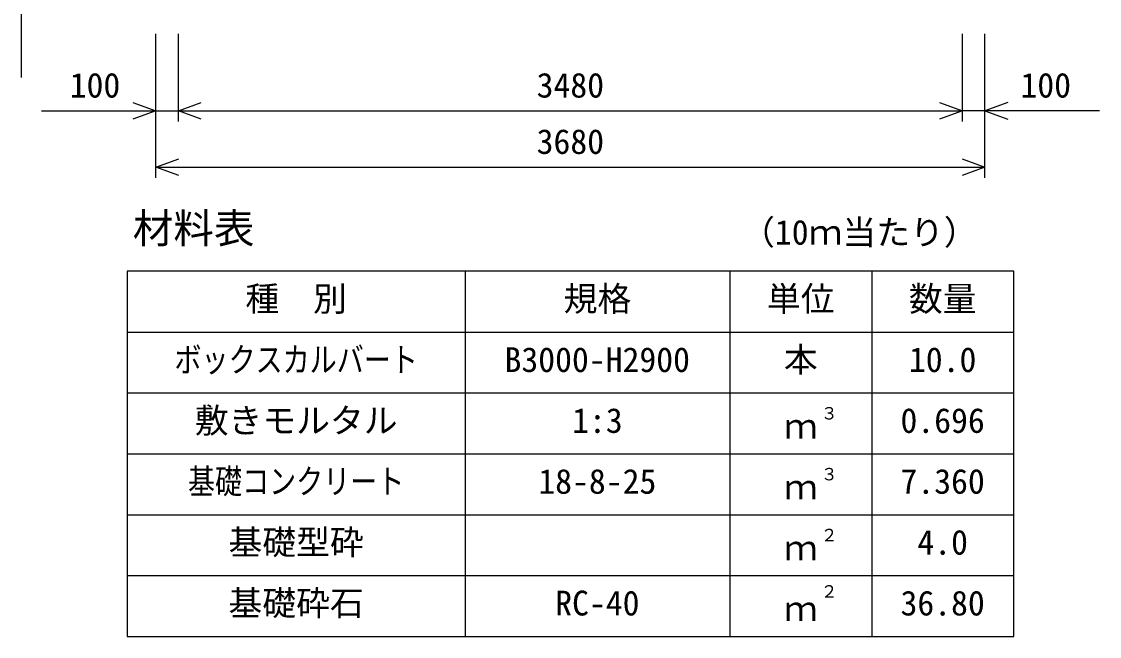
# Model space of a CAD drawing. Units: millimetres, scale not verified. Extents: x -100800 to 100800, y -35640 to 35640.
# Drawn here: x 4743 to 9527, y -24901 to -22174 of the extents above; entities that cross this region are included whole.
import ezdxf
from ezdxf.enums import TextEntityAlignment as Align

# ---------------------------------------------------------------- set-up
doc = ezdxf.new("R2010")
doc.units = ezdxf.units.MM
doc.header["$LTSCALE"] = 120
for name, color, linetype, lineweight in [('0-0_DIM', 7, 'Continuous', 25), ('0-3_HYO', 3, 'Continuous', 25), ('0-4_HYO2', 4, 'Continuous', 25), ('0-7_TXT', 7, 'Continuous', 25)]:
    doc.layers.add(name, color=color, linetype=linetype, lineweight=lineweight)
doc.styles.add('ＭＳ ゴシック', font='')
doc.styles.get('ＭＳ ゴシック').set_extended_font_data('MS Gothic')

msp = doc.modelspace()

# ---------------------------------------------------------------- linework, layer by layer
at = {"layer": '0-0_DIM'}
for p, q in [((4743, -22421.8), (4743, -22099.7)), ((5339.1, -22866.9), (5339.1, -22227.3)), ((5439.1, -22616.9), (5439.1, -22227.3)), ((8919.1, -22616.9), (8919.1, -22227.3)), ((9019.1, -22866.9), (9019.1, -22227.3)), ((4831.1, -22568.9), (5339.1, -22568.9)), ((5339.1, -22568.9), (5439.1, -22568.9)), ((5439.1, -22568.9), (8919.1, -22568.9)), ((5339.1, -22818.9), (9019.1, -22818.9))]:
    msp.add_line(p, q, dxfattribs=at)
for points in [[(5237.6, -22532), (5339.1, -22568.9), (5237.6, -22605.9)], [(5540.6, -22605.9), (5439.1, -22568.9), (5540.6, -22532)], [(8817.6, -22532), (8919.1, -22568.9), (8817.6, -22605.9)], [(9120.6, -22532), (9019.1, -22568.9), (9120.6, -22605.9)], [(9527.1, -22568.9), (9019.1, -22568.9), (8919.1, -22568.9)], [(5440.6, -22855.9), (5339.1, -22818.9), (5440.6, -22782)], [(8917.6, -22782), (9019.1, -22818.9), (8917.6, -22855.9)]]:
    msp.add_lwpolyline(points, dxfattribs=at)
at = {"layer": '0-3_HYO'}
for p, q in [((6711.6, -23281.4), (6711.6, -24901.4)), ((7886.6, -23281.4), (7886.6, -24901.4)), ((8516.6, -23281.4), (8516.6, -24901.4)), ((5211.6, -23551.4), (9146.6, -23551.4))]:
    msp.add_line(p, q, dxfattribs=at)
msp.add_lwpolyline([(5211.6, -24901.4), (9146.6, -24901.4), (9146.6, -23281.4), (5211.6, -23281.4)], close=True, dxfattribs=at)
at = {"layer": '0-4_HYO2'}
for p, q in [((5211.6, -23821.4), (9146.6, -23821.4)), ((5211.6, -24091.4), (9146.6, -24091.4)), ((5211.6, -24361.4), (9146.6, -24361.4)), ((5211.6, -24631.4), (9146.6, -24631.4))]:
    msp.add_line(p, q, dxfattribs=at)

# ---------------------------------------------------------------- texts
at = {"layer": '0-0_DIM', "style": 'ＭＳ ゴシック'}
for s, p in [('100', (4956.7, -22543.9)), ('3480', (7029.1, -22543.9)), ('100', (9176.5, -22543.9)), ('3680', (7029.1, -22793.9))]:
    msp.add_text(s, height=110, dxfattribs=at).set_placement(p, align=Align.BOTTOM_LEFT)
at = {"layer": '0-7_TXT', "style": 'ＭＳ ゴシック'}
for s, height, p in [('材料表', 132, (5236.6, -23196.4)), ('（10ｍ当たり）', 110, (7936.6, -23196.4)), ('種\u3000別', 110, (5736.6, -23491.4)), ('規格', 110, (7149.1, -23491.4)), ('単位', 110, (8051.6, -23491.4)), ('数量', 110, (8681.6, -23491.4)), ('B3000-H2900', 110, (6886.6, -23761.4)), ('本', 110, (8126.6, -23761.4)), ('10.0', 110, (8681.6, -23761.4)), ('敷きモルタル', 110, (5511.6, -24031.4)), ('1:3', 110, (7186.6, -24031.4)), ('３', 55, (8290.5, -23955.5)), ('0.696', 110, (8644.1, -24031.4)), ('ｍ', 110, (8126.6, -24056.4)), ('18-8-25', 110, (7036.6, -24301.4)), ('３', 55, (8290.5, -24225.5)), ('7.360', 110, (8644.1, -24301.4)), ('ｍ', 110, (8126.6, -24326.4)), ('基礎型砕', 110, (5661.6, -24571.4)), ('２', 55, (8290.5, -24495.5)), ('4.0', 110, (8719.1, -24571.4)), ('ｍ', 110, (8126.6, -24596.4)), ('基礎砕石', 110, (5661.6, -24841.4)), ('２', 55, (8290.5, -24745.5)), ('RC-40', 110, (7111.6, -24841.4)), ('36.80', 110, (8644.1, -24841.4)), ('ｍ', 110, (8126.6, -24866.4))]:
    msp.add_text(s, height=height, dxfattribs=at).set_placement(p, align=Align.BOTTOM_LEFT)
at = {"layer": '0-7_TXT', "style": 'ＭＳ ゴシック', "width": 0.8}
for s, p in [('ボックスカルバート', (5421.6, -23761.4)), ('基礎コンクリート', (5481.6, -24301.4))]:
    msp.add_text(s, height=110, dxfattribs=at).set_placement(p, align=Align.BOTTOM_LEFT)

doc.saveas('drawing.dxf')
